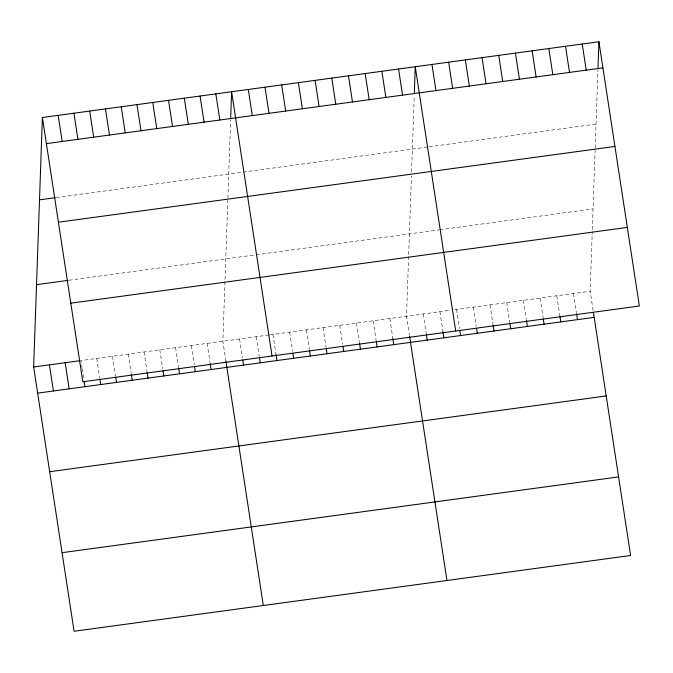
<?xml version="1.0" encoding="UTF-8"?>
<svg xmlns="http://www.w3.org/2000/svg" width="673" height="673" viewBox="0 0 673 673"><rect width="100%" height="100%" fill="white"/><g stroke="black" fill="none" stroke-linecap="round" stroke-linejoin="round"><path stroke-width="0.5" stroke-dasharray="3.37 2.52" d="M224.959 281.55L222.864 341.245L225.943 361.342M225.034 279.497L227.819 200.024M227.886 198.03L230.637 119.533M408.612 256.548L406.517 316.243L409.445 335.331M408.679 254.487L411.43 176.023M411.573 172.027L414.248 95.558M593.09 310.329L590.171 291.241L592.265 231.546M592.333 229.485L595.151 149.019M595.193 148.026L597.935 69.521M56.263 197.559L428.087 146.933M429.071 146.798L596.026 124.076M69.058 280.246L255.218 254.899M256.194 254.764L438.863 229.897M439.848 229.762L593.056 208.899M269.023 334.961L80.953 360.568L82.03 367.601M270.008 334.826L450.717 310.228M454.645 309.689L590.171 291.241M573.48 293.512L576.399 312.6M556.781 295.784L559.86 315.881M540.082 298.055L543.161 318.152M523.392 300.335L526.311 319.423M506.693 302.606L509.772 322.704M489.994 304.877L492.922 323.965M473.304 307.149L476.223 326.245M456.605 309.42L459.524 328.517M439.915 311.7L442.985 331.789M423.216 313.971L426.295 334.069M389.827 318.514L392.897 338.612M373.128 320.785L376.207 340.883M356.429 323.065L359.357 342.153M339.739 325.337L342.658 344.425M323.04 327.608L326.119 347.705M306.35 329.879L309.269 348.976M289.651 332.151L292.57 351.247M272.952 334.431L276.031 354.52M256.262 336.702L259.332 356.799M239.563 338.973L242.482 358.061M207.099 343.39L210.018 362.486M191.334 345.543L194.253 364.631M175.56 347.689L178.639 367.786M159.795 349.834L162.715 368.922M144.03 351.979L146.95 371.075M128.257 354.124L131.176 373.221M112.492 356.269L115.563 376.367M96.719 358.423L99.797 378.52M82.182 368.602L83.57 377.646"/><path stroke-width="1.01" d="M593.401 312.339L630.609 555.494L74.089 631.266L33.65 367.004L42.391 117.506L598.911 41.734L639.35 305.996L82.829 381.759L42.391 117.506M230.704 117.472L231.605 91.738L272.043 356M414.358 92.47L415.258 66.736L455.697 330.998M598.011 67.468L598.911 41.734M46.387 143.627L602.907 67.864M39.505 199.839L55.279 197.694M58.416 222.216L614.937 146.445M36.535 284.671L68.074 280.38M70.8 303.178L627.329 227.407M33.65 367.004L79.969 360.703M37.646 393.133L594.166 317.362M49.676 471.714L606.196 395.951M62.059 552.684L618.588 476.913M582.221 44.006L586.217 70.135M565.522 46.286L569.518 72.406M548.823 48.557L552.827 74.678M576.551 313.61L577.476 319.641M532.133 50.828L536.129 76.958M560.012 316.89L560.777 321.913M515.434 53.1L519.43 79.229M543.313 319.162L544.087 324.184M498.735 55.371L502.739 81.5M526.463 320.432L527.388 326.455M482.045 57.651L486.041 83.772M509.924 323.705L510.689 328.727M465.346 59.922L469.342 86.043M493.073 324.975L493.999 331.007M448.655 62.194L452.651 88.323M476.534 328.256L477.3 333.278M431.957 64.465L435.953 90.594M459.836 330.527L460.601 335.549M442.985 331.789L443.911 337.821M398.567 69.016L402.563 95.137M426.446 335.07L427.212 340.092M381.869 71.288L385.865 97.408M409.596 336.34L446.956 580.496M365.17 73.559L369.174 99.68M392.897 338.612L393.823 344.643M348.479 75.83L352.475 101.96M376.358 341.892L377.124 346.915M331.781 78.102L335.777 104.231M359.508 343.154L360.434 349.186M315.09 80.381L319.086 106.502M342.969 346.435L343.735 351.457M298.391 82.653L302.387 108.774M326.27 348.707L327.036 353.737M281.693 84.924L285.697 111.045M309.42 349.977L310.346 356.009M265.002 87.196L268.998 113.325M292.881 353.258L293.647 358.28M248.303 89.467L252.299 115.596M276.031 354.52L276.956 360.551M259.492 357.8L260.258 362.823M215.84 93.892L219.835 120.013M242.793 360.072L243.559 365.103M200.074 96.037L204.07 122.158M225.943 361.342L263.303 605.507M184.301 98.182L188.305 124.312M210.178 363.487L211.095 369.519M168.536 100.327L172.532 126.457M194.564 366.642L195.33 371.664M152.771 102.473L156.767 128.602M178.791 368.787L179.565 373.809M136.998 104.626L140.994 130.747M163.026 370.932L163.791 375.955M121.233 106.771L125.228 132.892M147.101 372.076L148.026 378.108M105.459 108.917L109.463 135.046M131.336 374.222L132.253 380.253M89.694 111.062L93.69 137.191M115.722 377.376L116.488 382.399M73.929 113.207L77.925 139.336M99.949 379.522L100.723 384.544M58.156 115.361L62.16 141.481M84.184 381.667L84.949 386.689M65.188 362.713L69.184 388.843M49.415 364.859L53.419 390.988"/></g></svg>
